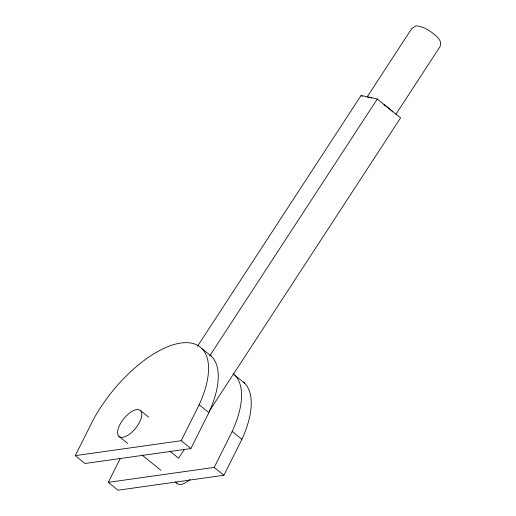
<?xml version="1.0" encoding="UTF-8"?>
<svg xmlns="http://www.w3.org/2000/svg" width="516" height="516" viewBox="0 0 516 516"><rect width="100%" height="100%" fill="white"/><g stroke="black" fill="none" stroke-linecap="round" stroke-linejoin="round"><path stroke-width="0.77" d="M75.291 455.641L93.286 419.702A89.803 40.609 -51 0 1 180.884 343.03A89.803 40.609 -51 0 1 199.17 404.77L208.877 412.626L190.881 448.559L84.998 463.497L75.291 455.641L181.174 440.709L190.881 448.559M243.423 382.059A89.803 40.609 -51 0 1 241.894 439.329L223.899 475.268L118.016 490.2L108.302 482.344L120.183 458.627M181.174 440.709L199.17 404.77M108.302 482.344L214.192 467.412L232.187 431.473A89.803 40.609 -51 0 0 233.109 373.707M197.551 346.178L361.09 95.466L377.286 99.014L400.59 117.861L209.354 411.039M367.134 96.944L411.703 28.625L415.928 25.8C421.888 26.213 427.254 29.206 432.034 32.592C436.194 35.978 442.87 40.48 439.98 46.724L395.856 114.371M209.786 355.795L377.286 99.014M184.289 449.455L178.575 458.214L169.99 451.268M361.09 95.466L362.316 96.46M201.84 348.564L211.554 356.414M234.857 375.267L244.571 383.117M232.187 431.473L241.894 439.329M214.192 467.412L223.899 475.268M140.487 410.581A16.802 7.598 -51 0 1 129.058 434.466A16.802 7.598 -51 0 1 119.544 425.313A16.802 7.598 -51 0 1 140.487 410.581L148.602 417.147M118.906 436.323L127.678 443.418M142.087 455.073L160.882 470.27M175.292 481.925L177.169 483.447M367.489 97.098A16.802 3.309 33.1 0 1 371.681 98.021M383.859 104.696A16.802 3.309 33.1 0 1 392.779 111.907M189.953 479.487A16.802 7.598 -51 0 1 176.382 482.331M210.412 355.35A89.803 40.609 -51 0 1 208.877 412.626"/></g></svg>
